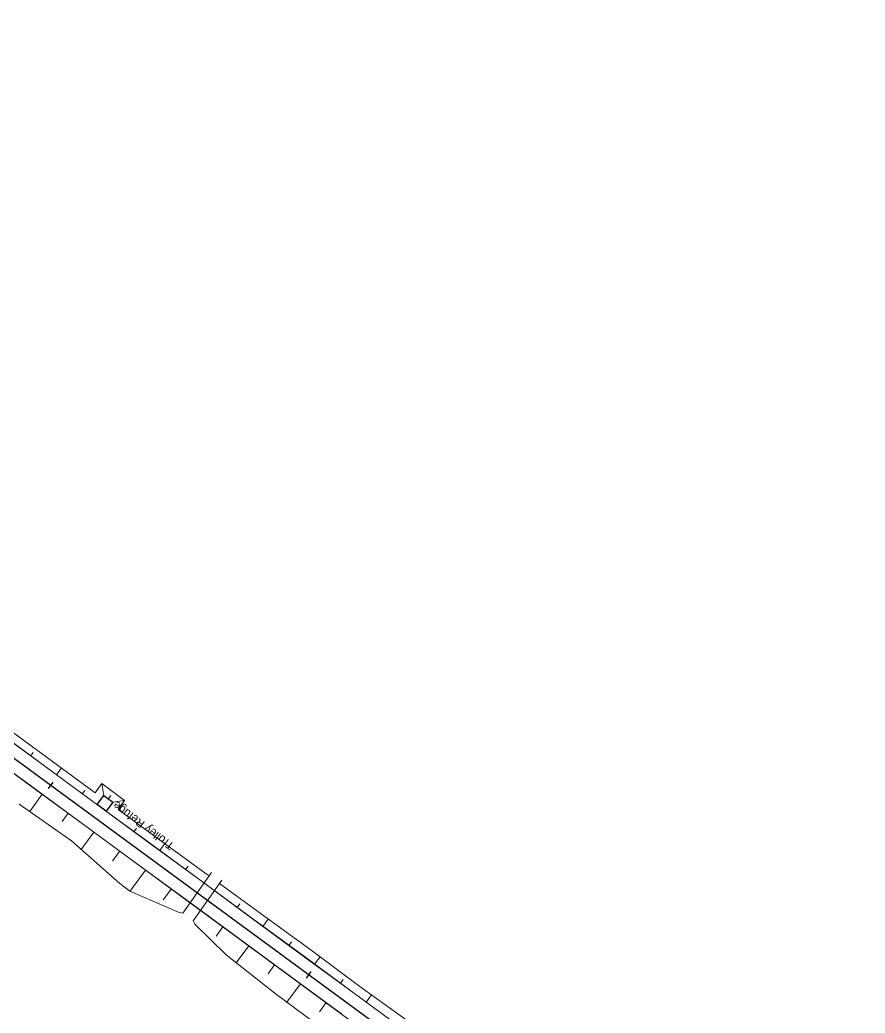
# Model space of a CAD drawing. Header units: metres. Extents: x 646784 to 662189, y 3367130 to 3378376.
# Drawn here: x 656141.7 to 656405.7, y 3371328.3 to 3371638.4 of the extents above; entities that cross this region are included whole.
import ezdxf

# ---------------------------------------------------------------- set-up
doc = ezdxf.new("R2010")
doc.units = ezdxf.units.M
doc.header["$MEASUREMENT"] = 0
for name, color, linetype in [('LINK LINE', 190, 'Continuous'), ('PROPOSED DFCC FORMATION LINE', 187, 'Continuous'), ('PROPOSED FORMATION LINE - Connecting line', 187, 'Continuous')]:
    doc.layers.add(name, color=color, linetype=linetype)
doc.layers.add('PROP-DFC Connecting line', color=1, linetype='Continuous', lineweight=0)
doc.styles.add('Style-Arial', font='arial.ttf')

# ---------------------------------------------------------------- blocks, each defined once
blk = doc.blocks.new('Tick Hor')
blk.add_lwpolyline([(-0.5, 0), (0.5, 0)])

msp = doc.modelspace()

# ---------------------------------------------------------------- linework, layer by layer
at = {"layer": 'LINK LINE', "linetype": 'Continuous', "lineweight": 30, "flags": 128}
msp.add_lwpolyline([(656405.7445, 3371212.7239), (655825.4894, 3371638.4289)], dxfattribs=at)
at = {"layer": 'LINK LINE', "color": 190, "lineweight": 0, "flags": 128}
for points in [[(656135.2798, 3371418.986), (656151.4594, 3371407.2288), (656165.2118, 3371397.1478), (656167.2843, 3371399.9727), (656174.4102, 3371394.7447), (656172.3438, 3371391.9281), (656183.7337, 3371383.599), (656199.8836, 3371371.8014), (656200.7818, 3371371.1455)], [(656204.0468, 3371368.7616), (656216.036, 3371360.0073), (656232.212, 3371348.2452), (656248.2901, 3371336.3498), (656264.5051, 3371324.641)], [(656385.9289, 3371213.6132), (656383.1268, 3371215.8429), (656367.4568, 3371228.2946), (656351.2323, 3371239.9905), (656334.421, 3371250.8866), (656327.3395, 3371255.7738), (656325.1914, 3371252.8458), (656309.4689, 3371264.3806), (656311.3779, 3371266.9828), (656307.6129, 3371269.692), (656301.7252, 3371273.9419), (656291.5869, 3371281.6585), (656285.8265, 3371286.0818), (656269.488, 3371297.6223), (656253.5315, 3371309.6835), (656237.9333, 3371322.2331), (656221.8582, 3371334.1326), (656206.1378, 3371346.5155), (656196.3859, 3371356.1194)]]:
    msp.add_lwpolyline(points, dxfattribs=at)
at = {"layer": 'LINK LINE', "color": 190, "linetype": 'Continuous', "lineweight": 0, "flags": 128}
for points in [[(656145.0615, 3371408.6253), (656145.8397, 3371409.6861)], [(656153.1243, 3371402.71), (656154.6979, 3371404.8549)], [(656161.1871, 3371396.7947), (656161.9751, 3371397.8688)], [(656167.8575, 3371396.2419), (656167.2843, 3371399.9727)], [(656148.6878, 3371396.6629), (656144.742, 3371391.2845)], [(656169.2685, 3371395.2067), (656170.0565, 3371396.2808)], [(656170.6795, 3371394.1716), (656174.4102, 3371394.7447)], [(656156.7506, 3371390.7476), (656154.842, 3371388.146)], [(656164.8135, 3371384.8323), (656160.8519, 3371379.4325)], [(656177.3128, 3371384.9641), (656178.1079, 3371386.0479)], [(656172.8763, 3371378.917), (656170.6201, 3371375.8417)], [(656185.3756, 3371379.0488), (656186.9761, 3371381.2304)], [(656180.9391, 3371373.0017), (656176.0391, 3371366.3227)], [(656193.4384, 3371373.1335), (656194.2447, 3371374.2326)], [(656189.0019, 3371367.0864), (656186.4796, 3371363.6483)], [(656209.5641, 3371361.3029), (656210.3834, 3371362.4197)], [(656217.6269, 3371355.3876), (656219.2837, 3371357.6458)], [(656205.1276, 3371355.2558), (656203.0231, 3371352.3873)], [(656225.6897, 3371349.4723), (656226.5307, 3371350.6185)], [(656213.1904, 3371349.3405), (656209.2939, 3371344.0294)], [(656233.7526, 3371343.557), (656235.4399, 3371345.857)], [(656221.2532, 3371343.4252), (656219.2037, 3371340.6316)], [(656241.8154, 3371337.6417), (656242.6472, 3371338.7755)], [(656229.3161, 3371337.5099), (656225.0856, 3371331.7435)], [(656249.8782, 3371331.7264), (656251.5455, 3371333.999)], [(656237.3789, 3371331.5946), (656235.251, 3371328.6942)]]:
    msp.add_lwpolyline(points, dxfattribs=at)
at = {"layer": 'LINK LINE', "linetype": 'Continuous', "lineweight": 30, "flags": 128}
msp.add_lwpolyline([(656167.8575, 3371396.2419), (656170.6795, 3371394.1716), (656168.6091, 3371391.3496), (656165.7871, 3371393.4199)], close=True, dxfattribs=at)
at = {"layer": 'LINK LINE', "color": 190, "lineweight": 0}
msp.add_lwpolyline([(656191.4741, 3371359.7262), (656176.0562, 3371366.3461), (656172.8596, 3371368.7771), (656157.8355, 3371382.1091), (656141.4528, 3371393.5894)], dxfattribs=at)
at = {"layer": 'PROP-DFC Connecting line', "linetype": 'Continuous', "lineweight": 0, "flags": 128}
for points, elevation in [([(656201.529, 3371372.205), (656192.5867, 3371359.5249), (656191.4741, 3371359.7262)], 270.036), ([(656204.765, 3371369.7799), (656195.8227, 3371357.0998), (656196.3859, 3371356.1194)], 270.083)]:
    msp.add_lwpolyline(points, dxfattribs=dict(at, elevation=elevation))
at = {"layer": 'PROPOSED DFCC FORMATION LINE', "lineweight": 0, "flags": 128}
msp.add_lwpolyline([(656262.7663, 3371322.271), (656246.6407, 3371334.1016), (656230.515, 3371345.9322), (656214.3894, 3371357.7628), (656198.2637, 3371369.5934), (656182.1381, 3371381.424), (656166.0124, 3371393.2546), (656149.8868, 3371405.0852), (656133.7611, 3371416.9159)], dxfattribs=at)
at = {"layer": 'PROPOSED FORMATION LINE - Connecting line', "lineweight": 0, "flags": 128}
for points in [[(656262.7959, 3371322.3113), (656246.6703, 3371334.1419), (656230.5446, 3371345.9725), (656214.419, 3371357.8031), (656198.2933, 3371369.6337), (656182.1676, 3371381.4643), (656166.042, 3371393.295), (656149.9163, 3371405.1256), (656133.7907, 3371416.9562)], [(656388.8996, 3371220.3692), (656387.3055, 3371221.5387), (656371.1798, 3371233.3693), (656355.0542, 3371245.1999), (656338.9285, 3371257.0305), (656322.8029, 3371268.8611), (656312.5317, 3371276.3966), (656306.6772, 3371280.6917), (656296.4061, 3371288.2272), (656290.5516, 3371292.5223), (656274.4259, 3371304.3529), (656258.3003, 3371316.1835), (656242.1746, 3371328.0142), (656226.049, 3371339.8448), (656209.9233, 3371351.6754), (656193.7977, 3371363.506), (656177.672, 3371375.3366), (656161.5464, 3371387.1672), (656145.4207, 3371398.9978), (656129.2951, 3371410.8284)], [(656242.2042, 3371328.0545), (656226.0785, 3371339.8851), (656209.9529, 3371351.7157), (656193.8272, 3371363.5463), (656177.7016, 3371375.3769), (656161.5759, 3371387.2075), (656145.4503, 3371399.0381), (656129.3246, 3371410.8687)]]:
    msp.add_lwpolyline(points, dxfattribs=at)

# ---------------------------------------------------------------- block references
at = {"layer": 'LINK LINE', "linetype": 'Continuous', "lineweight": 30, "xscale": 2.500000000000001, "yscale": 2.500000000000001, "zscale": 2.500000000000001, "rotation": 233.7343057363051}
for p in [(656151.2414, 3371399.4405), (656231.8696, 3371340.2874)]:
    msp.add_blockref('Tick Hor', p, dxfattribs=at)

# ---------------------------------------------------------------- texts
at = {"layer": 'LINK LINE', "linetype": 'Continuous', "lineweight": 30, "style": 'Style-Arial'}
msp.add_text('Trolley Refuge', height=2.5, rotation=143.161233, dxfattribs=at).set_placement((656190.1132, 3371381.0453))

doc.saveas('drawing.dxf')
